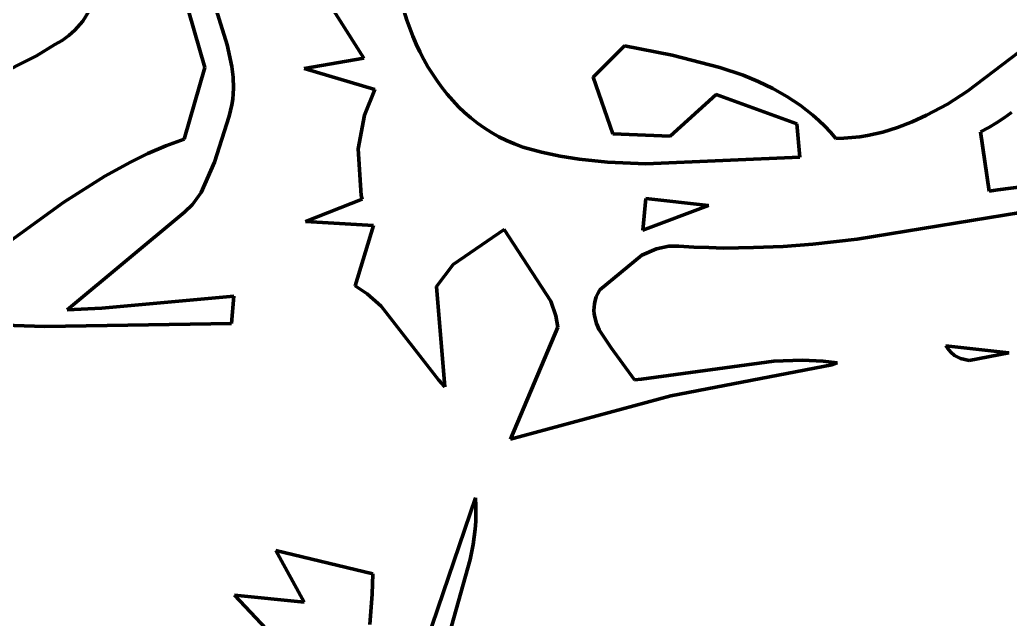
# Model space of a CAD drawing. Header units: millimetres. Extents: x 0 to 12.5, y 0 to 14.6.
# Drawn here: x 5.215 to 6.312, y 11.36 to 12.025 of the extents above; entities that cross this region are included whole.
import ezdxf

# ---------------------------------------------------------------- set-up
doc = ezdxf.new("R2010")
doc.units = ezdxf.units.MM
doc.layers.add('color#131313ff', color=7, linetype='CONTINUOUS', lineweight=100)
doc.layers.add('color#fcfcfcff', color=7, linetype='CONTINUOUS', lineweight=100)

msp = doc.modelspace()

# ---------------------------------------------------------------- linework, layer by layer
at = {"layer": 'color#131313ff'}
for p, q in [((5.4196, 11.9723), (5.3816, 12.1038)), ((5.4205, 12.0749), (5.4443, 11.9973)), ((5.596, 11.9827), (5.5377, 12.0743)), ((5.2986, 12.0466), (5.2843, 12.0236)), ((5.6379, 12.0427), (5.6435, 12.0245)), ((5.2843, 12.0236), (5.2755, 12.0135)), ((5.6435, 12.0245), (5.6502, 12.0068)), ((5.2755, 12.0135), (5.2688, 12.0075)), ((5.2614, 12.0022), (5.2532, 11.9976)), ((5.2688, 12.0075), (5.2614, 12.0022)), ((5.6502, 12.0068), (5.654, 11.9981)), ((6.2653, 11.9459), (6.3419, 12.0045)), ((5.2532, 11.9976), (5.2329, 11.9853)), ((5.4443, 11.9973), (5.4497, 11.9734)), ((5.654, 11.9981), (5.658, 11.9896)), ((5.658, 11.9896), (5.6624, 11.9812)), ((5.8501, 11.9615), (5.8849, 11.9961)), ((5.8849, 11.9961), (5.9377, 11.9859)), ((5.2329, 11.9853), (5.158, 11.9472)), ((5.5296, 11.971), (5.596, 11.9827)), ((5.6624, 11.9812), (5.667, 11.973)), ((5.9377, 11.9859), (5.9907, 11.9723)), ((5.3967, 11.8928), (5.4196, 11.9723)), ((5.4497, 11.9734), (5.4511, 11.9613)), ((5.608, 11.9477), (5.5296, 11.971)), ((5.667, 11.973), (5.6719, 11.965)), ((5.9907, 11.9723), (6.0164, 11.9635)), ((5.4511, 11.9613), (5.4515, 11.9492)), ((5.6719, 11.965), (5.6771, 11.9573)), ((5.6771, 11.9573), (5.6826, 11.9498)), ((5.872, 11.8988), (5.8501, 11.9615)), ((6.0164, 11.9635), (6.033, 11.9567)), ((6.033, 11.9567), (6.0492, 11.9489)), ((5.4515, 11.9492), (5.4512, 11.9431)), ((5.5965, 11.9195), (5.608, 11.9477)), ((5.6826, 11.9498), (5.6884, 11.9425)), ((6.0492, 11.9489), (6.0648, 11.9402)), ((6.2429, 11.9317), (6.2653, 11.9459)), ((5.4506, 11.937), (5.4497, 11.9308)), ((5.4512, 11.9431), (5.4506, 11.937)), ((5.6884, 11.9425), (5.6945, 11.9355)), ((5.6945, 11.9355), (5.7009, 11.9287)), ((5.9866, 11.9421), (5.9355, 11.8959)), ((6.0759, 11.9096), (5.9866, 11.9421)), ((6.0648, 11.9402), (6.0723, 11.9354)), ((6.0723, 11.9354), (6.0797, 11.9304)), ((5.4483, 11.9246), (5.4465, 11.9184)), ((5.4497, 11.9308), (5.4483, 11.9246)), ((5.7009, 11.9287), (5.7076, 11.9223)), ((6.0797, 11.9304), (6.0868, 11.925)), ((6.0868, 11.925), (6.0938, 11.9194)), ((6.2197, 11.9192), (6.2429, 11.9317)), ((5.4465, 11.9184), (5.4305, 11.8671)), ((5.5897, 11.8819), (5.5965, 11.9195)), ((5.7076, 11.9223), (5.7146, 11.9162)), ((5.7146, 11.9162), (5.7219, 11.9105)), ((6.0938, 11.9194), (6.1005, 11.9134)), ((6.1005, 11.9134), (6.107, 11.9072)), ((6.2038, 11.9119), (6.2197, 11.9192)), ((6.3058, 11.9164), (6.2974, 11.9108)), ((6.314, 11.9222), (6.3058, 11.9164)), ((5.7219, 11.9105), (5.7295, 11.9051)), ((5.7295, 11.9051), (5.7374, 11.9001)), ((6.0792, 11.8727), (6.0759, 11.9096)), ((6.107, 11.9072), (6.1133, 11.9005)), ((6.1711, 11.9006), (6.1794, 11.903)), ((6.1794, 11.903), (6.1876, 11.9057)), ((6.1876, 11.9057), (6.2038, 11.9119)), ((6.2886, 11.9056), (6.2796, 11.9007)), ((6.2974, 11.9108), (6.2886, 11.9056)), ((5.3763, 11.8852), (5.3967, 11.8928)), ((5.7374, 11.9001), (5.7456, 11.8954)), ((5.7456, 11.8954), (5.7541, 11.8912)), ((5.7541, 11.8912), (5.763, 11.8874)), ((5.9355, 11.8959), (5.872, 11.8988)), ((6.1133, 11.9005), (6.1193, 11.8936)), ((6.1193, 11.8936), (6.1282, 11.8938)), ((6.1282, 11.8938), (6.1369, 11.8944)), ((6.1369, 11.8944), (6.1456, 11.8954)), ((6.1456, 11.8954), (6.1542, 11.8968)), ((6.1542, 11.8968), (6.1626, 11.8985)), ((6.1626, 11.8985), (6.1711, 11.9006)), ((6.2796, 11.9007), (6.2891, 11.8351)), ((5.3565, 11.8767), (5.3763, 11.8852)), ((5.5931, 11.8304), (5.5897, 11.8819)), ((5.763, 11.8874), (5.7721, 11.884)), ((5.7721, 11.884), (5.7927, 11.8784)), ((5.3371, 11.8673), (5.3565, 11.8767)), ((5.7927, 11.8784), (5.8135, 11.8739)), ((5.8135, 11.8739), (5.8345, 11.8705)), ((5.8345, 11.8705), (5.8661, 11.8671)), ((5.9086, 11.8652), (6.0792, 11.8727)), ((5.3088, 11.8517), (5.3371, 11.8673)), ((5.4305, 11.8671), (5.4157, 11.8334)), ((5.8661, 11.8671), (5.9086, 11.8652)), ((5.2633, 11.823), (5.3088, 11.8517)), ((6.2989, 11.8365), (6.438, 11.8541)), ((6.2891, 11.8351), (6.2989, 11.8365)), ((5.4157, 11.8334), (5.406, 11.8203)), ((5.5313, 11.8014), (5.5939, 11.8261)), ((5.5939, 11.8261), (5.5931, 11.8304)), ((5.9084, 11.8269), (5.9051, 11.7919)), ((5.9779, 11.8192), (5.9084, 11.8269)), ((5.1322, 11.7279), (5.2633, 11.823)), ((5.406, 11.8203), (5.397, 11.8116)), ((5.9051, 11.7919), (5.9779, 11.8192)), ((6.3878, 11.822), (6.1429, 11.7817)), ((5.397, 11.8116), (5.2671, 11.7036)), ((5.6066, 11.7969), (5.5313, 11.8014)), ((5.5865, 11.73), (5.6066, 11.7969)), ((5.7516, 11.7925), (5.6949, 11.7539)), ((5.8031, 11.713), (5.7516, 11.7925)), ((6.1429, 11.7817), (6.0937, 11.7763)), ((5.9204, 11.7711), (5.9042, 11.7642)), ((5.9342, 11.7739), (5.9204, 11.7711)), ((5.9451, 11.774), (5.9342, 11.7739)), ((5.9617, 11.773), (5.9451, 11.774)), ((5.9782, 11.7724), (5.9617, 11.773)), ((5.9948, 11.772), (5.9782, 11.7724)), ((6.0278, 11.7724), (5.9948, 11.772)), ((6.0608, 11.7738), (6.0278, 11.7724)), ((6.0937, 11.7763), (6.0608, 11.7738)), ((5.9042, 11.7642), (5.8574, 11.7255)), ((5.6949, 11.7539), (5.6763, 11.7292)), ((5.5996, 11.7212), (5.5865, 11.73)), ((5.6763, 11.7292), (5.6856, 11.6181)), ((5.3054, 11.7052), (5.4518, 11.7186)), ((5.4518, 11.7186), (5.4493, 11.6882)), ((5.6151, 11.7076), (5.5996, 11.7212)), ((5.8536, 11.7177), (5.8523, 11.7139)), ((5.8553, 11.7215), (5.8536, 11.7177)), ((5.8574, 11.7255), (5.8553, 11.7215)), ((5.2671, 11.7036), (5.3054, 11.7052)), ((5.6788, 11.626), (5.6151, 11.7076)), ((5.8086, 11.6969), (5.8031, 11.713)), ((5.8511, 11.7064), (5.851, 11.7027)), ((5.8515, 11.7101), (5.8511, 11.7064)), ((5.8523, 11.7139), (5.8515, 11.7101)), ((5.811, 11.6842), (5.8086, 11.6969)), ((5.851, 11.7027), (5.8513, 11.699)), ((5.8513, 11.699), (5.8519, 11.6954)), ((5.8519, 11.6954), (5.8539, 11.6883)), ((5.2423, 11.6849), (5.1815, 11.6869)), ((5.4493, 11.6882), (5.2423, 11.6849)), ((5.7585, 11.5601), (5.811, 11.6842)), ((5.8539, 11.6883), (5.8569, 11.6814)), ((5.8569, 11.6814), (5.87, 11.6612)), ((5.87, 11.6612), (5.896, 11.626)), ((6.241, 11.6634), (6.311, 11.6558)), ((6.2428, 11.6609), (6.241, 11.6634)), ((6.2466, 11.6565), (6.2428, 11.6609)), ((6.2507, 11.653), (6.2466, 11.6565)), ((6.2573, 11.6494), (6.2507, 11.653)), ((6.267, 11.6473), (6.2573, 11.6494)), ((6.311, 11.6558), (6.267, 11.6473)), ((5.9038, 11.6266), (6.0506, 11.6466)), ((6.1146, 11.6426), (5.9361, 11.608)), ((6.0506, 11.6466), (6.0817, 11.6477)), ((6.0817, 11.6477), (6.1051, 11.6466)), ((6.1051, 11.6466), (6.1207, 11.6447)), ((6.1207, 11.6447), (6.1146, 11.6426)), ((5.6856, 11.6181), (5.6788, 11.626)), ((5.896, 11.626), (5.9038, 11.6266)), ((5.9361, 11.608), (5.7585, 11.5601)), ((5.6658, 11.3364), (5.7196, 11.4949)), ((5.7196, 11.4949), (5.7201, 11.4862)), ((5.7201, 11.4862), (5.7202, 11.4775)), ((5.7202, 11.4775), (5.7199, 11.4689)), ((5.7199, 11.4689), (5.7192, 11.4603)), ((5.7192, 11.4603), (5.7171, 11.4433)), ((5.7171, 11.4433), (5.7139, 11.4265)), ((5.4982, 11.4367), (5.6058, 11.4107)), ((5.5297, 11.3792), (5.4982, 11.4367)), ((5.7139, 11.4265), (5.6907, 11.3436)), ((5.6058, 11.4107), (5.6051, 11.3881)), ((5.5111, 11.3252), (5.4524, 11.3871)), ((5.4524, 11.3871), (5.5297, 11.3792)), ((5.6051, 11.3881), (5.6024, 11.3544))]:
    msp.add_line(p, q, dxfattribs=at)
at = {"layer": 'color#fcfcfcff'}
for p, q in [((5.3816, 12.1038), (5.4196, 11.9723)), ((5.4443, 11.9973), (5.4205, 12.0749)), ((5.5377, 12.0743), (5.596, 11.9827)), ((5.2843, 12.0236), (5.2986, 12.0466)), ((5.6435, 12.0245), (5.6379, 12.0427)), ((5.2755, 12.0135), (5.2843, 12.0236)), ((5.6502, 12.0068), (5.6435, 12.0245)), ((5.2688, 12.0075), (5.2755, 12.0135)), ((5.2532, 11.9976), (5.2614, 12.0022)), ((5.2614, 12.0022), (5.2688, 12.0075)), ((5.654, 11.9981), (5.6502, 12.0068)), ((6.3419, 12.0045), (6.2653, 11.9459)), ((5.2329, 11.9853), (5.2532, 11.9976)), ((5.4497, 11.9734), (5.4443, 11.9973)), ((5.658, 11.9896), (5.654, 11.9981)), ((5.6624, 11.9812), (5.658, 11.9896)), ((5.8849, 11.9961), (5.8501, 11.9615)), ((5.9377, 11.9859), (5.8849, 11.9961)), ((5.158, 11.9472), (5.2329, 11.9853)), ((5.596, 11.9827), (5.5296, 11.971)), ((5.667, 11.973), (5.6624, 11.9812)), ((5.9907, 11.9723), (5.9377, 11.9859)), ((5.4196, 11.9723), (5.3967, 11.8928)), ((5.4511, 11.9613), (5.4497, 11.9734)), ((5.5296, 11.971), (5.608, 11.9477)), ((5.6719, 11.965), (5.667, 11.973)), ((6.0164, 11.9635), (5.9907, 11.9723)), ((5.4515, 11.9492), (5.4511, 11.9613)), ((5.6771, 11.9573), (5.6719, 11.965)), ((5.6826, 11.9498), (5.6771, 11.9573)), ((5.8501, 11.9615), (5.872, 11.8988)), ((6.033, 11.9567), (6.0164, 11.9635)), ((6.0492, 11.9489), (6.033, 11.9567)), ((5.4512, 11.9431), (5.4515, 11.9492)), ((5.608, 11.9477), (5.5965, 11.9195)), ((5.6884, 11.9425), (5.6826, 11.9498)), ((6.0648, 11.9402), (6.0492, 11.9489)), ((6.2653, 11.9459), (6.2429, 11.9317)), ((5.4497, 11.9308), (5.4506, 11.937)), ((5.4506, 11.937), (5.4512, 11.9431)), ((5.6945, 11.9355), (5.6884, 11.9425)), ((5.7009, 11.9287), (5.6945, 11.9355)), ((5.9355, 11.8959), (5.9866, 11.9421)), ((5.9866, 11.9421), (6.0759, 11.9096)), ((6.0723, 11.9354), (6.0648, 11.9402)), ((6.0797, 11.9304), (6.0723, 11.9354)), ((5.4465, 11.9184), (5.4483, 11.9246)), ((5.4483, 11.9246), (5.4497, 11.9308)), ((5.7076, 11.9223), (5.7009, 11.9287)), ((6.0868, 11.925), (6.0797, 11.9304)), ((6.0938, 11.9194), (6.0868, 11.925)), ((6.2429, 11.9317), (6.2197, 11.9192)), ((5.4305, 11.8671), (5.4465, 11.9184)), ((5.5965, 11.9195), (5.5897, 11.8819)), ((5.7146, 11.9162), (5.7076, 11.9223)), ((5.7219, 11.9105), (5.7146, 11.9162)), ((6.1005, 11.9134), (6.0938, 11.9194)), ((6.107, 11.9072), (6.1005, 11.9134)), ((6.2197, 11.9192), (6.2038, 11.9119)), ((6.2974, 11.9108), (6.3058, 11.9164)), ((6.3058, 11.9164), (6.314, 11.9222)), ((5.7295, 11.9051), (5.7219, 11.9105)), ((5.7374, 11.9001), (5.7295, 11.9051)), ((6.0759, 11.9096), (6.0792, 11.8727)), ((6.1133, 11.9005), (6.107, 11.9072)), ((6.1794, 11.903), (6.1711, 11.9006)), ((6.1876, 11.9057), (6.1794, 11.903)), ((6.2038, 11.9119), (6.1876, 11.9057)), ((6.2796, 11.9007), (6.2886, 11.9056)), ((6.2886, 11.9056), (6.2974, 11.9108)), ((5.3967, 11.8928), (5.3763, 11.8852)), ((5.7456, 11.8954), (5.7374, 11.9001)), ((5.7541, 11.8912), (5.7456, 11.8954)), ((5.763, 11.8874), (5.7541, 11.8912)), ((5.872, 11.8988), (5.9355, 11.8959)), ((6.1193, 11.8936), (6.1133, 11.9005)), ((6.1282, 11.8938), (6.1193, 11.8936)), ((6.1369, 11.8944), (6.1282, 11.8938)), ((6.1456, 11.8954), (6.1369, 11.8944)), ((6.1542, 11.8968), (6.1456, 11.8954)), ((6.1626, 11.8985), (6.1542, 11.8968)), ((6.1711, 11.9006), (6.1626, 11.8985)), ((6.2891, 11.8351), (6.2796, 11.9007)), ((5.3763, 11.8852), (5.3565, 11.8767)), ((5.5897, 11.8819), (5.5931, 11.8304)), ((5.7721, 11.884), (5.763, 11.8874)), ((5.7927, 11.8784), (5.7721, 11.884)), ((5.3565, 11.8767), (5.3371, 11.8673)), ((5.8135, 11.8739), (5.7927, 11.8784)), ((5.8345, 11.8705), (5.8135, 11.8739)), ((5.8661, 11.8671), (5.8345, 11.8705)), ((6.0792, 11.8727), (5.9086, 11.8652)), ((5.3371, 11.8673), (5.3088, 11.8517)), ((5.4157, 11.8334), (5.4305, 11.8671)), ((5.9086, 11.8652), (5.8661, 11.8671)), ((5.3088, 11.8517), (5.2633, 11.823)), ((6.438, 11.8541), (6.2989, 11.8365)), ((6.2989, 11.8365), (6.2891, 11.8351)), ((5.406, 11.8203), (5.4157, 11.8334)), ((5.5939, 11.8261), (5.5313, 11.8014)), ((5.5931, 11.8304), (5.5939, 11.8261)), ((5.9051, 11.7919), (5.9084, 11.8269)), ((5.9084, 11.8269), (5.9779, 11.8192)), ((5.2633, 11.823), (5.1322, 11.7279)), ((5.397, 11.8116), (5.406, 11.8203)), ((5.9779, 11.8192), (5.9051, 11.7919)), ((6.1429, 11.7817), (6.3878, 11.822)), ((5.2671, 11.7036), (5.397, 11.8116)), ((5.5313, 11.8014), (5.6066, 11.7969)), ((5.6066, 11.7969), (5.5865, 11.73)), ((5.6949, 11.7539), (5.7516, 11.7925)), ((5.7516, 11.7925), (5.8031, 11.713)), ((6.0937, 11.7763), (6.1429, 11.7817)), ((5.9042, 11.7642), (5.9204, 11.7711)), ((5.9204, 11.7711), (5.9342, 11.7739)), ((5.9342, 11.7739), (5.9451, 11.774)), ((5.9451, 11.774), (5.9617, 11.773)), ((5.9617, 11.773), (5.9782, 11.7724)), ((5.9782, 11.7724), (5.9948, 11.772)), ((5.9948, 11.772), (6.0278, 11.7724)), ((6.0278, 11.7724), (6.0608, 11.7738)), ((6.0608, 11.7738), (6.0937, 11.7763)), ((5.8574, 11.7255), (5.9042, 11.7642)), ((5.6763, 11.7292), (5.6949, 11.7539)), ((5.5865, 11.73), (5.5996, 11.7212)), ((5.6856, 11.6181), (5.6763, 11.7292)), ((5.4518, 11.7186), (5.3054, 11.7052)), ((5.4493, 11.6882), (5.4518, 11.7186)), ((5.5996, 11.7212), (5.6151, 11.7076)), ((5.8523, 11.7139), (5.8536, 11.7177)), ((5.8536, 11.7177), (5.8553, 11.7215)), ((5.8553, 11.7215), (5.8574, 11.7255)), ((5.3054, 11.7052), (5.2671, 11.7036)), ((5.6151, 11.7076), (5.6788, 11.626)), ((5.8031, 11.713), (5.8086, 11.6969)), ((5.851, 11.7027), (5.8511, 11.7064)), ((5.8511, 11.7064), (5.8515, 11.7101)), ((5.8515, 11.7101), (5.8523, 11.7139)), ((5.8086, 11.6969), (5.811, 11.6842)), ((5.8513, 11.699), (5.851, 11.7027)), ((5.8519, 11.6954), (5.8513, 11.699)), ((5.8539, 11.6883), (5.8519, 11.6954)), ((5.1815, 11.6869), (5.2423, 11.6849)), ((5.2423, 11.6849), (5.4493, 11.6882)), ((5.811, 11.6842), (5.7585, 11.5601)), ((5.8569, 11.6814), (5.8539, 11.6883)), ((5.87, 11.6612), (5.8569, 11.6814)), ((5.896, 11.626), (5.87, 11.6612)), ((6.241, 11.6634), (6.2428, 11.6609)), ((6.311, 11.6558), (6.241, 11.6634)), ((6.2428, 11.6609), (6.2466, 11.6565)), ((6.2466, 11.6565), (6.2507, 11.653)), ((6.2507, 11.653), (6.2573, 11.6494)), ((6.2573, 11.6494), (6.267, 11.6473)), ((6.267, 11.6473), (6.311, 11.6558)), ((6.0506, 11.6466), (5.9038, 11.6266)), ((5.9361, 11.608), (6.1146, 11.6426)), ((6.0817, 11.6477), (6.0506, 11.6466)), ((6.1051, 11.6466), (6.0817, 11.6477)), ((6.1207, 11.6447), (6.1051, 11.6466)), ((6.1146, 11.6426), (6.1207, 11.6447)), ((5.6788, 11.626), (5.6856, 11.6181)), ((5.9038, 11.6266), (5.896, 11.626)), ((5.7585, 11.5601), (5.9361, 11.608)), ((5.7196, 11.4949), (5.6658, 11.3364)), ((5.7201, 11.4862), (5.7196, 11.4949)), ((5.7202, 11.4775), (5.7201, 11.4862)), ((5.7199, 11.4689), (5.7202, 11.4775)), ((5.7192, 11.4603), (5.7199, 11.4689)), ((5.7171, 11.4433), (5.7192, 11.4603)), ((5.7139, 11.4265), (5.7171, 11.4433)), ((5.4982, 11.4367), (5.5297, 11.3792)), ((5.6058, 11.4107), (5.4982, 11.4367)), ((5.6907, 11.3436), (5.7139, 11.4265)), ((5.6051, 11.3881), (5.6058, 11.4107)), ((5.5297, 11.3792), (5.4524, 11.3871)), ((5.4524, 11.3871), (5.5111, 11.3252)), ((5.6024, 11.3544), (5.6051, 11.3881))]:
    msp.add_line(p, q, dxfattribs=at)

doc.saveas('drawing.dxf')
